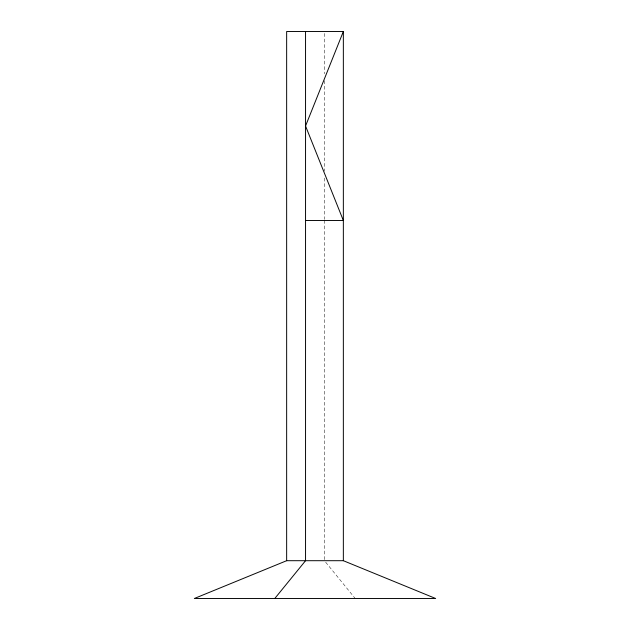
<?xml version="1.0" encoding="UTF-8"?>
<svg xmlns="http://www.w3.org/2000/svg" width="630" height="630" viewBox="0 0 630 630"><rect width="100%" height="100%" fill="white"/><g stroke="black" fill="none" stroke-linecap="round" stroke-linejoin="round"><path stroke-width="0.47" stroke-dasharray="3.15 2.36" d="M325.678 562.212L355.218 598.5M324.45 33.469L324.45 73.797M324.45 80.679L324.45 171.179M324.45 178.062L324.45 219.374M324.45 220.358L324.45 559.716"/><path stroke-width="0.94" d="M286.65 560.7L343.35 560.7L435.653 598.5L194.347 598.5L286.65 560.7L286.65 31.5L343.35 31.5L305.55 126L343.35 220.5L305.55 220.5M274.782 598.5L305.55 560.7L305.55 31.5M343.35 31.5L343.35 560.7"/></g></svg>
